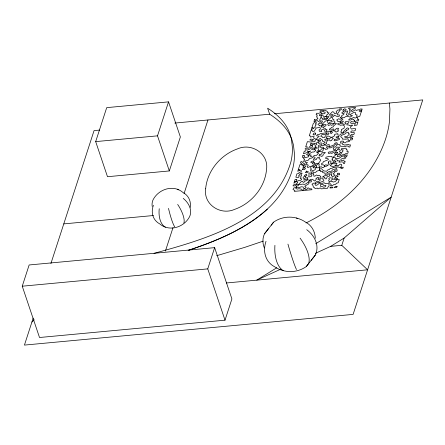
<?xml version="1.0" encoding="UTF-8"?>
<svg xmlns="http://www.w3.org/2000/svg" width="445" height="445" viewBox="0 0 445 445"><rect width="100%" height="100%" fill="white"/><g stroke="black" fill="none" stroke-linecap="round" stroke-linejoin="round"><path stroke-width="0.67" d="M22.25 286.202L29.142 264.97L214.64 247.643L231.906 298.94L225.009 320.178L39.516 337.505L22.25 286.202L207.748 268.88L214.64 247.643M33.186 318.119L24.431 345.092L353.119 314.393L422.75 99.908L274.487 113.759M50.908 263.523L94.062 130.608L99.585 130.096M95.681 141.616L106.711 107.64L168.544 101.866L180.359 136.965L169.328 170.941L107.495 176.715L95.681 141.616L157.513 135.842L168.544 101.866M165.407 251.058L173.022 227.595M184.074 193.553L207.965 119.972M226.338 282.987L367.592 269.798L341.782 245.317L344.146 238.047L391.188 197.118L315.7 243.732M315.739 147.2L315.967 146.538L314.999 146.144L315.105 145.393L316.974 144.436L316.111 142.979L318.22 142.361L318.809 143.518L320.917 142.884L321.618 142.995L322.236 143.768L321.123 144.792L319.56 144.948L318.136 145.843L318.82 147.011L317.852 147.846L318.731 150.36L317.129 151.089L316.762 152.223L318.459 153.386L316.467 155.388L314.075 155.372L313.425 156.985L314.409 157.002L315.138 157.669L314.965 158.214L313.363 159.121L314.142 160.206L316.623 159.299L316.601 158.598L317.908 157.43L319.516 157.474L318.943 158.709L320.027 159.182L320.667 160.256L319.816 161.641L318.175 163.671L316.623 163.276L314.81 164.155L316.084 165.39L318.253 163.843L319.249 164.033L318.976 165.807L319.605 167.22L321.401 166.764L322.341 167.67L323.704 167.376L324.672 166.297L326.124 166.341L328.243 165.19L325.573 164.85L324.438 165.607L323.042 164.683L321.757 164.945L321.557 163.487L322.87 163.004L323.326 161.735L328.41 159.599L327.921 158.57L325.562 158.381L326.074 157.157L329.261 156.373L331.597 156.379L331.881 157.013L333.144 157.23L336.108 154.548L338.1 154.888L337.093 156.584L338.762 156.629L340.325 155.622L341.621 155.767L343.279 154.22L344.708 154.37L345.876 153.542L347.801 153.252L348.318 151.656L346.916 151.556L347.261 150.004L346.149 149.442L346.377 149.031L345.954 148.168L343.495 148.58L341.71 148.346L341.359 149.87L343.245 149.854L342.55 151.061L342.895 151.528L341.348 152.741L341.204 153.998L340.036 154.715L338.578 154.699L339.073 153.492L340.903 152.73L339.474 151.6L340.336 150.46L339.546 149.431L337.355 149.954L337.8 148.814L339.719 147.74L337.894 146.989L336.448 147.734L335.024 149.832L333.427 149.381L333.611 148.602L333.144 148.307L334.195 147.178L335.408 146.928L337.366 144.564L339.296 144.425L340.197 144.959L339.791 145.971L341.137 146.288L343.718 146.31L344.719 146.761L346.455 146.027L348.085 146.043L348.251 146.75L349.792 147.123L350.526 144.859L349.303 145.026L348.535 144.386L344.525 145.098L343.551 144.453L342.517 144.43L342.288 142.94L340.475 143.162L340.636 141.605L341.376 141.165L343.067 141.115L343.607 141.504L343.034 142.445L345.186 142.873L346.694 141.666L347.628 141.922L349.664 141.193L349.926 140.436L347.879 140.32L348.363 139.213L347.701 138.718L345.943 139.235L342.3 139.079L342.433 138.228L340.686 136.676L341.387 135.413L344.931 134.023L345.721 133.1L348.352 132.215L348.274 133.55L349.536 133.928L347.239 136.337L344.786 136.543L344.608 136.888L345.548 137.95L347.35 137.255L348.646 137.561L349.536 137.21L350.899 137.722L353.235 136.52L352.234 135.842L350.048 136.359L349.848 135.87L351.695 134.368L352.629 134.785L353.897 134.479L354.437 132.816L353.163 132.326L351.077 132.621L350.671 131.904L351.873 130.852L353.664 131.03L355.143 130.635L355.75 128.777L353.497 128.605L351.444 129.072L350.571 127.837L350.588 126.658L352.574 125.462L352.279 125.051L349.536 125.629L348.735 124.995L346.772 124.873L347.284 123.471L348.457 123.109L349.108 121.774L345.57 121.652L344.847 122.664L346.188 123.243L344.92 124.177L343.184 124.383L343.128 123.632L340.709 123.682L340.503 121.368L339.012 121.663L337.61 121.335L337.722 120.951L336.648 119.955L338.812 118.709L340.008 119.41L341.443 118.615L342.989 119.149L341.07 120.334L340.859 121.146L343.134 121.107L343.368 121.352L342.767 122.136L337.694 123.621L338.083 124.739L339.719 124.7L340.075 125.262L342.633 124.967L344.413 125.902L344.157 128.06L341.271 129.695L341.654 130.847L340.937 131.403L341.143 132.705L343.351 132.41L343.045 133.678L340.775 134.001L340.08 134.946L339.151 135.252L337.794 134.941L337.838 133.689L335.196 134.218L334.451 134.674L334.746 135.514L333.494 136.637L331.464 137.266L333.4 138.595L332.231 139.185L331.659 140.498L330.168 140.915L329.434 139.736L327.704 140.292L326.463 142.166L326.652 143.551L324.583 144.703L323.37 143.59L325.278 142.2L322.391 141.115L322.764 140.114L321.601 139.736L320.478 138.512L319.738 138.562L317.825 140.77L318.52 142.077L319.838 141.666L320.667 140.208L318.27 140.364L316.556 139.19L317.502 137.433L319.16 136.637L318.865 136.126L316.551 135.792L317.313 134.69L319.649 134.279L320.2 133.711L325.751 132.877L326.997 131.336L328.315 131.147L328.989 131.62L333.789 130.563L334.034 131.036L335.664 131.108L335.969 132.176L338.378 131.114L338.495 130.624L337.532 130.007L338.712 128.722L338.05 128.199L336.248 128.466L335.73 129.534L334.011 130.279L333.283 128.755L331.353 129.979L329.495 129.907L329.294 129.156L330.963 128.288L331.264 127.57L333.305 126.825L333.405 126.035L336.559 123.61L333.922 123.454L335.068 122.013L333.884 121.29L333.867 119.499L332.843 119.488L332.754 118.359L331.781 117.168L333.322 116.601L334.495 115.255L337.282 116.562L339.34 116.234L339.374 114.843L337.766 115.038L337.204 114.326L339.941 110.254L341.337 109.542L341.526 108.713L339.429 108.908L339.235 109.96L337.711 110.054L336.108 111.756L336.843 113.08L334.712 113.892L333.995 112.54L333.138 111.79L332.359 111.756L329.3 115.033L330.463 115.172L331.992 114.426L333.283 114.905L330.874 116.345L331.358 117.185L329.784 118.643L327.437 120.523L325.295 121.112L322.492 123.977L321.474 123.966L320.739 123.282L322.414 121.874L322.247 120.945L321.796 120.728L319.766 122.175L320.094 123.271L318.214 123.955L318.014 124.739L319.688 125.379L319.599 125.824L321.64 125.868L322.658 124.3L324.183 124.85L325.2 124.428L326.313 124.923L324.995 126.358L324.283 126.53L323.738 125.657L321.707 125.929L321.34 127.075L323.548 127.12L323.354 127.999L325.306 128.366L325.278 129.35L326.942 129.451L326.513 131.047L324.689 131.325L324.388 129.857L321.919 129.545L321.068 131.108L319.377 131.375L319.048 129.851L320.389 129.106L320.166 127.659L319.082 127.515L316.195 128.004L314.292 131.214L312.679 131.548L312.051 130.396L311.094 130.235L309.281 135.82L310.093 135.714L310.449 137.077L312.496 136.52L314.148 136.604L313.564 137.839L314.242 138.59L316.373 139.252L315.054 140.392L315.093 141.287L314.265 141.716L311.628 141.71L311.099 142.072L307.384 141.66L305.676 146.917L307.184 146.733L307.083 147.94L305.059 148.83L306.327 149.642L305.493 151.078L304.308 151.144L303.451 153.775L308.552 152.095L310.449 150.983L308.563 152.079L307.59 150.844L308.991 152.919L306.505 154.576L307.562 155.16L311.116 154.966L310.476 156.484L311.561 156.395L312.729 157.246L311.917 158.003L309.764 158.381L308.174 160.25L305.064 161.107L305.437 162.419L307.439 162.481L305.81 164.261L306.394 164.856L307.868 164.733L308.24 165.495L307.089 166.653L307.484 167.326L308.257 167.426L310.182 166.424L310.927 166.486L310.621 168.171L311.545 169.161L310.349 169.929L310.799 171.169L314.532 170.04L315.266 169.456L316.117 167.498L313.842 167.988C312.156 166.769 315.038 165.907 315.944 165.69L316.807 166.302L316.167 167.47L317.769 167.876L319.599 167.214L319.415 170.324L316.495 171.292L315.739 172.376L313.892 172.788L313.219 171.787L312.318 171.853L311.099 172.988L309.331 173.055L308.824 173.522L309.153 175.191L308.585 176.17L309.091 176.888L311.272 176.554L312.017 174.991L310.616 174.752L311.444 173.383L313.347 173.211L313.258 174.579L313.792 174.64L313.875 176.203L314.977 176.092L316.529 174.952L317.869 175.742L319.109 175.219L320.839 176.554L319.755 178.056L320.745 178.462L322.247 177.855L323.059 178.523L322.742 179.313L323.471 179.719L323.904 180.926L319.532 182.6L318.809 182.239L315.533 183.429L314.949 184.252L315.817 185.493L317.658 184.742L319.499 182.995L321.357 184.058L320.5 184.686L320.75 186.639L322.019 186.477L323.671 187.239L325.117 186.861L326.001 185.76L325.74 185.526L323.465 185.254L323.509 184.809L321.446 184.024L322.497 183.168L324.082 182.728L325.312 183.657L328.193 183.485L330.029 181.593L328.983 181.421L328.655 180.236L329.472 179.563L328.749 178.567L329.856 177.666L331.659 178.145L332.665 177.822L333.082 179.324L331.458 179.869L330.657 181.454L332.487 181.454L333.11 182.066L335.091 181.649L337.126 179.602L339.268 179.524L338.211 182.784L336.32 183.268L335.919 184.085L334.707 184.658L333.717 184.569L332.498 185.676L330.474 185.715L331.247 184.72L330.318 183.668L328.877 183.991L329.089 185.927L327.837 187.234L327.62 188.257L321.273 188.852L320.305 187.901L318.014 188.852L317.263 188.085L314.988 188.591L314.565 187.629L313.742 187.534L312.824 185.554L313.024 185.148L311.956 184.23L313.514 183.173L315.227 183.112L315.995 181.955L317.53 181.254L318.748 181.393L319.972 180.642L320.278 179.552L318.064 179.691L317.891 179.062L319.087 178.178L317.808 177.227L315.928 178.645L316.284 178.973L315.538 180.397L314.409 180.982L312.557 179.263L310.554 179.374L309.564 180.247L307.606 179.786L306.399 180.753L305.298 180.887L303.868 182.316L303.217 182.272L302.461 181.299L301.243 181.627L298.539 184.519L296.643 184.247L295.413 185.893L293.027 185.882L293.305 185.031L296.42 183.918L297.772 182.606L296.481 181.504L298.995 180.459L300.008 180.559L301.371 179.758L301.699 178.985L300.175 178.467L301.159 176.965L300.664 176.654L301.549 175.252L300.803 174.868L302.155 173.188L301.354 173.022L299.552 174.117L299.83 174.952L298.506 175.792L299.201 176.782L297.939 177.761L295.853 177.171L296.96 173.778L298.25 173.689L299.363 172.349L300.592 172.026L301.399 171.292L301.126 170.274L299.802 170.207L297.75 171.331L299.93 164.617L301.337 164.405L301.549 163.081L300.425 163.093L300.887 161.674L301.827 161.524L302.711 162.542L304.38 161.023L303.879 160.372L304.636 159.555L303.512 158.631L303.935 158.003L308.702 156.751L308.819 155.06L310.143 153.214L312.346 152.034L314.014 151.984L315.644 150.527L315.728 150.11L314.431 149.509L313.653 149.815L311.617 149.481L311.667 148.775L312.98 147.985L314.07 148.174L315.739 147.2L316.923 147.935L314.543 149.27L314.07 148.174M271.255 225.176L273.592 222.166C283.081 215.436 295.725 215.541 305.337 221.988A27.59 22.178 -41.4 0 1 315.305 238.297M266.01 241.329A27.59 22.178 -41.4 0 0 274.559 266.722C284.171 273.169 296.815 273.274 306.305 266.544L308.635 263.54A27.59 11.843 52.5 0 0 300.091 238.147M264.369 248.004A27.59 21.026 18 0 1 264.614 233.625L268.763 228.313M311.133 260.403L315.282 255.085A27.59 21.026 18 0 0 306.739 229.692M264.614 233.625L273.592 222.166M306.305 266.544L315.282 255.085M31.912 322.047L34.232 319.771M188.129 250.396C230.321 236.395 280.35 214.807 292.971 167.693A144.497 81.429 -18.6 0 0 294.468 153.837L293.455 145.092L292.337 140.931A126.185 71.111 -18.6 0 0 288.199 132.004C283.626 124.628 276.929 118.804 269.648 114.209L174.829 123.065M267.373 209.144C245.084 229.103 216.899 240.84 188.836 250.185M313.491 128.149L311.211 129.873L313.224 123.671L315.043 121.769L316.106 121.752L316.389 122.42L315.333 123.215L316.478 123.921L315.477 124.661L315.906 125.635L315.016 126.241L315.216 127.504L313.491 128.149L311.967 127.543M276.773 267.768L256.721 280.15L280.862 269.119M315.277 253.394L330.685 246.358L344.146 238.047M306.015 222.956C340.659 205.94 371.925 178.061 384.958 140.898A213.767 120.462 -18.6 0 0 389.47 121.496L389.926 109.036L389.369 103.029M263.223 241.134L244.878 247.331L216.648 255.714M359.532 110.71L361.818 110.082M154.02 253.361C205.952 239.054 274.076 220.192 290.947 161.685A144.497 81.429 -18.6 0 0 292.443 147.829L291.43 139.085L290.312 134.924A126.185 71.111 -18.6 0 0 286.174 125.996C281.602 118.62 274.91 112.796 267.623 108.202L269.648 114.209M63.774 223.896L153.514 215.513M330.685 246.358L341.782 245.317M298.356 169.478L299.435 169.428L299.802 170.207M190.265 207.376A20.108 16.437 -33.1 0 0 183.073 192.552C173.539 184.28 158.854 188.93 153.23 199.482A20.108 14.702 24.4 0 0 152.201 206.397M153.403 205.317A20.108 16.437 -33.1 0 0 159.627 223.824C169.161 232.101 183.852 227.451 189.475 216.893A20.108 14.702 24.4 0 0 183.245 198.387M359.187 111.2L361.251 111.817M313.274 167.097L311.433 166.335L312.918 165.212L314.448 166.146M321.068 131.108L321.83 131.564M207.748 268.88L225.009 320.178M157.513 135.842L169.328 170.941M177.238 189.158A20.108 11.898 -78.6 0 1 178.334 189.848M165.468 227.223A20.108 11.898 -78.6 0 1 159.238 208.716M174.74 226.883A20.108 2.809 76.9 0 1 168.51 208.377M177.683 204.433A20.108 7.348 55.9 0 1 183.913 222.939M296.426 217.983A27.59 14.863 -82.7 0 1 297.477 218.651M283.471 270.732A27.59 14.863 -82.7 0 1 274.921 245.34M296.487 269.514A27.59 1.869 74.1 0 1 287.943 244.121M319.766 150.582L319.76 151.25L317.118 152.563L319.76 151.25L321.451 151.929L323.192 150.582L322.909 150.165L323.815 148.48L325.017 148.424L325.473 149.403L327.442 149.008L327.982 148.207L326.446 147.545L326.736 146.683L328.766 146.249L329.506 144.981L328.938 144.53L327.898 144.631L326.947 145.343L324.394 145.026L322.803 145.693L321.496 145.443L319.588 146.894L321.145 147.44L321.913 147.117L323.61 147.395L323.471 148.324L321.362 148.98L321.017 149.781L319.766 150.582M327.075 172.66L327.075 173.9L325.506 174.412L324.895 174.106L325.245 173.138L322.642 172.582L322.825 171.442L320.5 171.631L320.812 170.563L319.415 170.324L319.721 168.978L321.379 168.655L323.604 170.869L326.541 171.236L327.982 169.74L328.911 169.684L330.607 168.327L332.131 168.282L333.288 167.426L334.74 167.537L336.014 167.025L335.975 165.329L338.528 165.612L340.253 164.138L341.615 164.472L341.782 165.673L340.447 167.281L339.296 167.648L337.972 166.658L336.971 167.064L336.715 168.382L336.159 168.755L332.654 169.712L331.436 171.242L329.3 171.42L327.075 172.66M205.662 188.791C203.248 204.511 220.653 215.641 234.521 209.411C251.436 203.571 265.025 187.473 266.527 169.445C268.941 153.725 251.536 142.6 237.674 148.825C220.753 154.665 207.17 170.769 205.662 188.791M323.026 176.465L323.02 176.888L324.911 177.36L324.516 178.056L325.445 178.862L326.369 178.795L327.292 176.737L329.662 175.947L329.461 174.49L331.926 173.706L331.264 175.569L331.748 175.658L332.159 176.47L332.982 176.643L334.885 175.063L333.945 174.624L333.266 173.55L334.545 172.788L335.002 171.692L336.876 171.169L337.26 169.895L336.542 169.717L334.518 170.524L334.234 171.364L329.461 173.066L326.608 175.82L324.956 175.614L323.026 176.465M296.02 187.745L296.003 188.686L297.733 189.086L298.818 188.674L301.51 189.214L302.878 190.571L294.284 191.372L294.935 190.549L292.977 189.481L293.923 187.84L296.02 187.745M307.823 177.816L307.556 179.279L306.149 179.268L303.768 180.214L304.436 178.306L303.19 178.256L303.14 177.205L304.953 176.253L304.402 175.469L306.427 174.268L306.961 175.363L305.348 176.276L305.904 177.149L305.365 178.017L307.823 177.816M301.966 164.756L301.955 165.273L303.195 165.412L305.142 164.288L304.024 163.437L301.966 164.756M312.568 145.76L312.529 146.978L311.383 147.189L310.165 148.146L310.321 148.647L308.758 149.737L307.601 149.147L307.996 148.274L308.936 147.935L309.742 146.461L311.044 145.548L312.568 145.76M340.992 167.581L340.953 168.527L341.465 168.7L342.978 168.104L343.284 167.17L340.992 167.581M321.49 117.786L319.938 119.121L319.783 119.777L320.372 120.356L318.425 121.563L316.467 119.922L317.953 118.326L316.885 117.803L317.257 116.913L316.517 116.351L317.241 115.405L317.012 114.793L316.128 114.738L316.612 113.241L318.72 113.325L320.806 112.451L321.963 113.581L319.849 114.448L319.321 115.338L319.538 115.728L321.546 115.439L322.308 113.709L324.138 113.759L325.067 113.136L325.15 112.084L323.838 112.045L323.382 111.039L321.006 112.068L319.872 111.1L320.05 110.716L325.161 110.243L327.448 111.55L327.231 112.757L329.078 112.846L327.37 114.699L326.713 114.871L325.879 116.646L323.526 116.484L323.309 115.694L321.957 115.722L320.5 117.213L321.49 117.786M315.689 133.216L315.6 134.401L314.676 134.863L313.069 134.802L313.647 133.35L314.665 132.877L315.689 133.216M334.896 143.257L334.796 144.475L336.898 143.98L337.432 143.218L336.364 142.65L334.896 143.257M354.726 120.361L354.609 121.635L353.213 121.997L351.227 121.424L350.504 122.959L351.745 123.432L355.132 123.293L355.377 123.849L354.231 125.451L356.935 125.112L357.891 122.18L355.644 122.764L355.116 121.735L356.884 120.712L358.281 120.968L358.826 119.288L357.179 119.321L357.936 118.159L356.768 117.28L355.066 118.181L353.82 117.385L351.695 118.437L350.26 118.37L348.53 119.933L350.549 120.111L351.861 119.149L353.753 119.382L353.653 119.983L354.726 120.361M337.705 152.73L336.097 154.454L334.373 153.831L336.047 152.301L337.705 152.73M350.198 109.17L349.42 110.26L350.41 111.033L349.481 111.867L349.987 112.668L348.652 113.581L349.308 114.532L347.434 115.528L346.232 114.593L347.128 113.72L346.733 112.869L347.751 111.973L347.623 111.05L346.082 111.217L344.641 112.218L343.423 111.689L341.749 112.846L342.339 113.508L344.018 113.403L343.751 114.66L342.038 115.35L341.61 115.789L341.921 116.473L340.18 117.625L341.682 118.159L342.633 117.552L344.135 117.78L345.454 116.696L347.078 116.484L348.752 116.468L349.954 117.168L352.479 115.6L350.304 115.138L350.126 114.576L354.192 112.235L355.355 112.413L355.672 113.531L355.427 114.549L357.24 115.044L356.573 115.945L356.929 117.063L359.788 116.323L362.163 109.019L360.45 108.975L359.332 109.948L357.986 109.787L356.506 110.46L355.416 109.77L352.357 111.562L351.116 110.855L353.002 109.186L355.193 108.196L355.588 107.401L348.741 108.04L348.502 108.613L350.198 109.17M314.537 162.742L314.365 164.177L313.914 164.35L312.229 163.537L312.551 162.97L310.666 162.23L311.828 161.307L313.697 160.962L313.002 162.737L314.537 162.742M296.426 186.149L296.225 187.601L298.133 187.111L299.207 187.734L301.07 186.767L303.145 186.972L303.668 188.413L304.591 188.458L302.995 190.56L312.006 189.72L311.444 188.752L309.631 188.93L308.441 187.912L307.612 188.085L306.766 189.453L305.609 189.564L304.914 188.374L306.177 187.295L304.708 186.249L308.863 183.735L308.797 182.072L311.122 181.944L311.717 180.77L309.553 180.475L308.48 181.916L305.965 183.813L304.085 184.53L303.223 184.046L298.701 184.708L298.361 185.559L296.426 186.149M302.283 169.256L304.575 169.528L305.47 168.522L304.169 167.715L302.283 169.256M346.243 130.368L346.077 131.297L345.192 131.965L343.546 132.265L343.423 131.531L347.245 127.871L348.88 128.383L348.352 129.69L346.243 130.368M330.118 187.484L330.018 188.035L332.955 187.762L332.376 187.034L330.657 187.089L330.118 187.484M332.281 159.349L332.12 160.194L333.427 161.023L332.843 162.887L335.73 162.002L336.07 161.607L333.884 160.868L334.712 160.061L336.921 159.699L337.444 160.306L337.215 160.89L339.919 160.834L338.934 162.275L341.593 161.824L343.256 162.247L343.401 163.448L344.43 163.632L345.159 161.385L344.597 161.496L343.462 160.1L341.81 160.623L340.842 160.35L340.809 159.532L342.172 158.453L344.33 158.848L346.043 157.791L343.946 156.985L345.548 155.972L346.677 156.707L347.289 154.827L345.754 155.244L344.925 154.982L342.928 156.262L341.882 156.223L339.201 158.253L337.438 158.604L335.335 158.492L335.308 157.613L333.338 157.558L331.97 159.11L332.281 159.349M343.151 109.692L342.906 110.927L343.34 111.139L345.515 110.366L346.216 109.531L344.764 108.78L343.151 109.692M337.983 176.087L337.877 176.509L335.324 177.444L334.801 177.149L336.142 175.502L337.983 176.087M332.07 163.56L331.831 164.478L330.168 165.679L333.272 166.925L335.697 165.273L336.976 163.326L335.747 163.131L334.501 163.843L332.07 163.56M333.622 123.593L333.422 124.322L331.714 125.373L330.563 124.711L328.438 125.523L327.759 124.583L328.466 123.532L327.442 121.88L327.615 120.667L331.536 120.3L332.309 121.724L330.012 122.153L328.927 123.365L333.622 123.593M329.289 146.488L328.883 147.823L330.146 147.907L333.366 146.577L334.334 145.548L334.112 144.964L333.544 144.964L331.219 146.11L329.289 146.488M296.809 179.752L296.27 181.488L293.895 183.212L295.13 179.407L296.809 179.752M313.169 139.391L312.896 140.247L312.184 140.703L309.826 139.914L310.671 139.085L313.169 139.391M302.895 155.494L302.316 157.274L303.49 157.413L304.847 156.301L304.58 155.566L302.895 155.494M314.554 119.572L313.947 121.446L314.654 121.374L316.156 119.989L314.554 119.572M337.054 186.349L336.709 187.412L334.178 187.645L335.491 186.288L337.054 186.349M352.657 138.3L352.167 139.802L350.582 139.958L350.415 138.896L350.949 138.317L352.657 138.3M319.31 154.86L319.032 155.917L320.862 155.883L321.496 156.423L322.842 155.806L323.22 154.326L325.373 152.568L324.438 152.329L322.252 152.707L321.518 154.065L319.31 154.86M337.838 173.239L337.393 174.579L339.607 174.813L339.524 173.272L337.838 173.239M337.238 178.489L336.943 179.291L333.811 179.352L335.352 177.978L337.238 178.489M327.72 138.445L327.086 140.003L325.262 140.303L324.577 139.686L327.464 138.284L325.99 137.494L327.22 136.248L328.076 135.964L331.18 137.371L330.001 138.428L327.72 138.445M326.196 133.328L325.801 134.145L323.871 134.857L323.009 134.346L321.668 134.807L320.712 136.292L322.136 136.476L322.219 137.366L324.221 137.711L326.458 134.685L328.238 134.551L328.961 133.316L328.238 132.877L326.196 133.328M311.055 143.24L310.198 144.681L311.077 145.337L312.635 144.319L314.159 144.53L315.433 143.307L311.055 143.24M327.442 118.192L326.691 119.366L324.995 119.811L324.383 119.032L322.658 119.538L322.352 118.376L324.527 117.641L324.728 118.687L327.381 118.175L325.879 116.646L328.382 116.167L328.95 116.74L327.442 118.192M331.03 131.67L330.146 133.005L331.542 133.467L332.515 132.198L331.03 131.67M336.72 150.594L335.847 151.851L333.461 152.318L331.859 153.447L330.902 152.952L328.516 153.475L328.182 152.663L329.033 151.901L331.197 151.962L335.163 150.176L336.72 150.594M334.901 139.252L334.061 140.453L335.002 140.909L339.034 139.697L339.652 139.09L339.312 138.423L338.417 138.362L336.904 139.202L334.901 139.252M303.69 165.979L302.884 167.214L304.169 167.604L305.671 166.658L305.392 165.763L303.69 165.979M328.738 162.614L328.176 163.309L328.777 164.428L331.436 163.521L330.646 162.319L331.091 161.841L330.629 161.029L329.472 160.984L328.327 161.741L328.738 162.614M306.522 171.114L305.404 172.643L306.649 172.755L308.557 171.926L306.522 171.114M338.868 136.821L338.128 137.6L336.604 137.8L335.953 136.971L338.556 136.393L338.868 136.821M296.27 181.488L294.49 181.371L296.253 181.493M324.672 166.297L324.422 165.607L324.672 166.297"/></g></svg>
